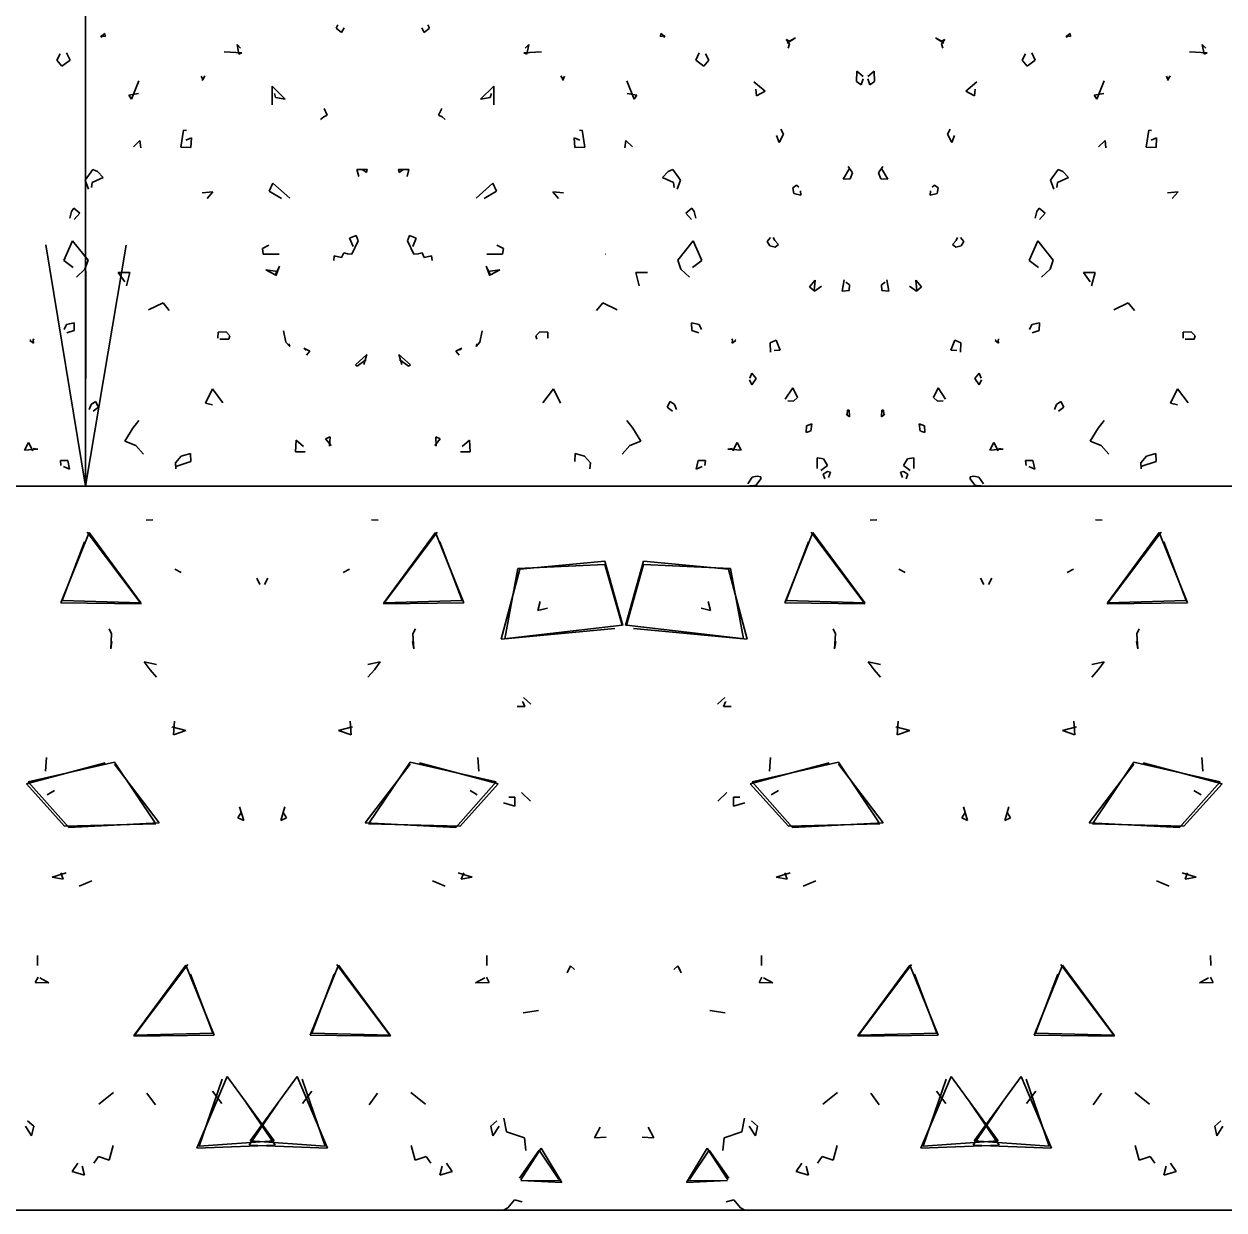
# Model space of a CAD drawing. Header units: inches. Extents: x 2025 to 34930, y -6955 to 4650.
# Drawn here: x 9624.77 to 9645.37, y -2547.31 to -2526.94 of the extents above; entities that cross this region are included whole.
import ezdxf

# ---------------------------------------------------------------- set-up
doc = ezdxf.new("R2010")
doc.units = ezdxf.units.IN
doc.header["$MEASUREMENT"] = 0
doc.layers.add('M-HVAC-EXHS-DUCT', color=3, linetype='Continuous', lineweight=50)
doc.layers.add('PDF-TEXT', color=7, linetype='Continuous', lineweight=35)

# ---------------------------------------------------------------- blocks, each defined once
blk = doc.blocks.new('p detail 18')
at = {"layer": 'PDF-TEXT'}
for p, q in [((9625.823, -2534.88), (9625.823, -2506.524)), ((9630.158, -2526.956), (9630.129, -2527.013)), ((9631.701, -2526.956), (9631.73, -2527.013)), ((9626.155, -2527.105), (9626.083, -2527.159)), ((9626.091, -2527.142), (9626.161, -2527.157)), ((9626.106, -2527.174), (9626.091, -2527.142)), ((9626.161, -2527.157), (9626.155, -2527.105)), ((9630.129, -2527.013), (9630.22, -2527.089)), ((9630.22, -2527.089), (9630.263, -2527.009)), ((9631.639, -2527.089), (9631.596, -2527.009)), ((9631.73, -2527.013), (9631.639, -2527.089)), ((9635.699, -2527.157), (9635.704, -2527.105)), ((9635.769, -2527.142), (9635.699, -2527.157)), ((9635.704, -2527.105), (9635.776, -2527.159)), ((9635.753, -2527.174), (9635.769, -2527.142)), ((9637.871, -2527.27), (9638.015, -2527.179)), ((9638.015, -2527.179), (9637.912, -2527.238)), ((9640.562, -2527.27), (9640.418, -2527.179)), ((9640.418, -2527.179), (9640.521, -2527.238)), ((9642.729, -2527.105), (9642.657, -2527.159)), ((9642.665, -2527.142), (9642.735, -2527.157)), ((9642.68, -2527.174), (9642.665, -2527.142)), ((9642.735, -2527.157), (9642.729, -2527.105)), ((9628.487, -2527.353), (9628.425, -2527.29)), ((9628.425, -2527.29), (9628.456, -2527.458)), ((9633.372, -2527.353), (9633.434, -2527.29)), ((9633.434, -2527.29), (9633.404, -2527.458)), ((9637.855, -2527.205), (9637.912, -2527.281)), ((9637.912, -2527.238), (9637.855, -2527.205)), ((9637.912, -2527.281), (9637.89, -2527.353)), ((9640.521, -2527.238), (9640.577, -2527.205)), ((9640.577, -2527.205), (9640.521, -2527.281)), ((9640.521, -2527.281), (9640.542, -2527.353)), ((9645.061, -2527.353), (9644.999, -2527.29)), ((9644.999, -2527.29), (9645.03, -2527.458)), ((9625.333, -2527.564), (9625.391, -2527.451)), ((9625.418, -2527.665), (9625.333, -2527.564)), ((9625.558, -2527.56), (9625.418, -2527.665)), ((9625.5, -2527.434), (9625.558, -2527.56)), ((9628.51, -2527.434), (9628.207, -2527.421)), ((9628.456, -2527.458), (9628.51, -2527.434)), ((9633.349, -2527.434), (9633.652, -2527.421)), ((9633.404, -2527.458), (9633.349, -2527.434)), ((9636.359, -2527.434), (9636.301, -2527.56)), ((9636.301, -2527.56), (9636.44, -2527.665)), ((9636.44, -2527.665), (9636.526, -2527.564)), ((9636.526, -2527.564), (9636.468, -2527.451)), ((9641.907, -2527.564), (9641.965, -2527.451)), ((9641.992, -2527.665), (9641.907, -2527.564)), ((9642.132, -2527.56), (9641.992, -2527.665)), ((9642.074, -2527.434), (9642.132, -2527.56)), ((9645.084, -2527.434), (9644.781, -2527.421)), ((9645.03, -2527.458), (9645.084, -2527.434)), ((9639.07, -2527.752), (9639.063, -2527.926)), ((9639.179, -2527.841), (9639.07, -2527.752)), ((9639.254, -2527.841), (9639.363, -2527.752)), ((9639.363, -2527.752), (9639.37, -2527.926)), ((9626.741, -2527.916), (9626.614, -2528.231)), ((9627.836, -2527.892), (9627.812, -2527.837)), ((9627.829, -2527.909), (9627.872, -2527.828)), ((9627.872, -2527.828), (9627.836, -2527.892)), ((9634.03, -2527.909), (9633.987, -2527.828)), ((9633.987, -2527.828), (9634.024, -2527.892)), ((9634.024, -2527.892), (9634.047, -2527.837)), ((9635.118, -2527.916), (9635.245, -2528.231)), ((9637.301, -2527.935), (9637.492, -2528.092)), ((9639.063, -2527.926), (9639.142, -2527.983)), ((9639.142, -2527.983), (9639.179, -2527.881)), ((9639.291, -2527.983), (9639.254, -2527.881)), ((9639.37, -2527.926), (9639.291, -2527.983)), ((9641.131, -2527.935), (9640.941, -2528.092)), ((9643.315, -2527.916), (9643.188, -2528.231)), ((9644.409, -2527.892), (9644.386, -2527.837)), ((9644.404, -2527.909), (9644.446, -2527.828)), ((9644.446, -2527.828), (9644.409, -2527.892)), ((9626.568, -2528.163), (9626.735, -2528.133)), ((9626.614, -2528.231), (9626.568, -2528.163)), ((9629.028, -2528.328), (9629.028, -2528.006)), ((9629.028, -2528.006), (9629.254, -2528.231)), ((9629.087, -2528.201), (9629.067, -2528.133)), ((9629.254, -2528.231), (9629.087, -2528.201)), ((9632.832, -2528.006), (9632.605, -2528.231)), ((9632.605, -2528.231), (9632.772, -2528.201)), ((9632.772, -2528.201), (9632.792, -2528.133)), ((9632.832, -2528.328), (9632.832, -2528.006)), ((9635.292, -2528.163), (9635.125, -2528.133)), ((9635.245, -2528.231), (9635.292, -2528.163)), ((9637.343, -2528.173), (9637.335, -2528.061)), ((9637.492, -2528.092), (9637.343, -2528.173)), ((9640.941, -2528.092), (9641.091, -2528.173)), ((9641.091, -2528.173), (9641.098, -2528.061)), ((9643.142, -2528.163), (9643.308, -2528.133)), ((9643.188, -2528.231), (9643.142, -2528.163)), ((9629.919, -2528.389), (9629.974, -2528.506)), ((9631.94, -2528.389), (9631.886, -2528.506)), ((9629.913, -2528.537), (9629.859, -2528.583)), ((9629.974, -2528.506), (9629.913, -2528.537)), ((9631.886, -2528.506), (9631.946, -2528.537)), ((9631.946, -2528.537), (9632.001, -2528.583)), ((9627.462, -2529.055), (9627.508, -2528.763)), ((9627.508, -2528.763), (9627.555, -2528.77)), ((9634.351, -2528.763), (9634.304, -2528.77)), ((9634.398, -2529.055), (9634.351, -2528.763)), ((9637.811, -2528.831), (9637.764, -2528.746)), ((9640.622, -2528.831), (9640.669, -2528.746)), ((9644.036, -2529.055), (9644.082, -2528.763)), ((9644.082, -2528.763), (9644.129, -2528.77)), ((9626.646, -2529.048), (9626.759, -2528.943)), ((9626.759, -2528.943), (9626.772, -2529.07)), ((9627.548, -2528.935), (9627.642, -2528.898)), ((9627.642, -2528.898), (9627.635, -2529.063)), ((9634.217, -2528.898), (9634.224, -2529.063)), ((9634.311, -2528.935), (9634.217, -2528.898)), ((9635.1, -2528.943), (9635.087, -2529.07)), ((9635.214, -2529.048), (9635.1, -2528.943)), ((9637.689, -2528.857), (9637.735, -2528.977)), ((9637.735, -2528.977), (9637.811, -2528.831)), ((9640.698, -2528.977), (9640.622, -2528.831)), ((9640.745, -2528.857), (9640.698, -2528.977)), ((9643.22, -2529.048), (9643.333, -2528.943)), ((9643.333, -2528.943), (9643.346, -2529.07)), ((9644.122, -2528.935), (9644.215, -2528.898)), ((9644.215, -2528.898), (9644.209, -2529.063)), ((9627.635, -2529.063), (9627.462, -2529.055)), ((9634.224, -2529.063), (9634.398, -2529.055)), ((9644.209, -2529.063), (9644.036, -2529.055)), ((9625.82, -2529.625), (9625.952, -2529.439)), ((9625.952, -2529.439), (9626.03, -2529.472)), ((9630.482, -2529.437), (9630.662, -2529.437)), ((9630.515, -2529.557), (9630.482, -2529.437)), ((9630.649, -2529.49), (9630.588, -2529.445)), ((9630.662, -2529.437), (9630.649, -2529.49)), ((9631.377, -2529.437), (9631.198, -2529.437)), ((9631.198, -2529.437), (9631.211, -2529.49)), ((9631.211, -2529.49), (9631.271, -2529.445)), ((9631.344, -2529.557), (9631.377, -2529.437)), ((9635.907, -2529.439), (9635.829, -2529.472)), ((9636.039, -2529.625), (9635.907, -2529.439)), ((9638.94, -2529.422), (9638.831, -2529.607)), ((9638.995, -2529.494), (9638.919, -2529.389)), ((9639.439, -2529.494), (9639.514, -2529.389)), ((9639.493, -2529.422), (9639.601, -2529.607)), ((9642.395, -2529.625), (9642.526, -2529.439)), ((9642.526, -2529.439), (9642.604, -2529.472)), ((9625.875, -2529.775), (9625.82, -2529.625)), ((9626.127, -2529.579), (9625.939, -2529.662)), ((9626.03, -2529.472), (9626.127, -2529.579)), ((9635.829, -2529.472), (9635.732, -2529.579)), ((9635.732, -2529.579), (9635.92, -2529.662)), ((9635.985, -2529.775), (9636.039, -2529.625)), ((9638.831, -2529.607), (9638.952, -2529.601)), ((9638.952, -2529.601), (9638.995, -2529.494)), ((9639.481, -2529.601), (9639.439, -2529.494)), ((9639.601, -2529.607), (9639.481, -2529.601)), ((9642.449, -2529.775), (9642.395, -2529.625)), ((9642.701, -2529.579), (9642.513, -2529.662)), ((9642.604, -2529.472), (9642.701, -2529.579)), ((9625.939, -2529.662), (9625.927, -2529.751)), ((9628.012, -2529.823), (9627.828, -2529.839)), ((9627.911, -2529.937), (9628.012, -2529.823)), ((9629.043, -2529.677), (9628.976, -2529.812)), ((9628.976, -2529.812), (9629.189, -2529.94)), ((9629.33, -2529.932), (9629.043, -2529.677)), ((9632.53, -2529.932), (9632.817, -2529.677)), ((9632.883, -2529.812), (9632.67, -2529.94)), ((9632.817, -2529.677), (9632.883, -2529.812)), ((9633.948, -2529.937), (9633.847, -2529.823)), ((9633.847, -2529.823), (9634.032, -2529.839)), ((9635.92, -2529.662), (9635.932, -2529.751)), ((9637.968, -2529.753), (9638.034, -2529.706)), ((9637.985, -2529.849), (9637.968, -2529.753)), ((9638.105, -2529.88), (9637.985, -2529.849)), ((9638.034, -2529.706), (9638.074, -2529.745)), ((9638.099, -2529.804), (9638.105, -2529.88)), ((9640.334, -2529.804), (9640.328, -2529.88)), ((9640.328, -2529.88), (9640.449, -2529.849)), ((9640.4, -2529.706), (9640.359, -2529.745)), ((9640.466, -2529.753), (9640.4, -2529.706)), ((9640.449, -2529.849), (9640.466, -2529.753)), ((9642.513, -2529.662), (9642.501, -2529.751)), ((9644.586, -2529.823), (9644.402, -2529.839)), ((9644.485, -2529.937), (9644.586, -2529.823)), ((9625.582, -2530.161), (9625.555, -2530.273)), ((9625.625, -2530.102), (9625.582, -2530.161)), ((9625.726, -2530.189), (9625.625, -2530.102)), ((9625.631, -2530.301), (9625.726, -2530.189)), ((9636.133, -2530.189), (9636.234, -2530.102)), ((9636.229, -2530.301), (9636.133, -2530.189)), ((9636.234, -2530.102), (9636.277, -2530.161)), ((9636.277, -2530.161), (9636.304, -2530.273)), ((9642.156, -2530.161), (9642.129, -2530.273)), ((9642.199, -2530.102), (9642.156, -2530.161)), ((9642.3, -2530.189), (9642.199, -2530.102)), ((9642.205, -2530.301), (9642.3, -2530.189)), ((9625.601, -2530.666), (9625.453, -2531.004)), ((9625.867, -2530.996), (9625.601, -2530.666)), ((9630.473, -2530.573), (9630.358, -2530.621)), ((9630.358, -2530.621), (9630.417, -2530.761)), ((9630.397, -2530.894), (9630.506, -2530.667)), ((9630.506, -2530.667), (9630.473, -2530.573)), ((9631.353, -2530.667), (9631.386, -2530.573)), ((9631.462, -2530.894), (9631.353, -2530.667)), ((9631.386, -2530.573), (9631.501, -2530.621)), ((9631.501, -2530.621), (9631.443, -2530.761)), ((9635.992, -2530.996), (9636.259, -2530.666)), ((9636.259, -2530.666), (9636.406, -2531.004)), ((9637.586, -2530.608), (9637.53, -2530.678)), ((9637.53, -2530.678), (9637.574, -2530.75)), ((9637.66, -2530.658), (9637.634, -2530.61)), ((9637.724, -2530.728), (9637.66, -2530.658)), ((9640.71, -2530.728), (9640.774, -2530.658)), ((9640.774, -2530.658), (9640.799, -2530.61)), ((9640.847, -2530.608), (9640.904, -2530.678)), ((9640.904, -2530.678), (9640.859, -2530.75)), ((9642.175, -2530.666), (9642.027, -2531.004)), ((9642.441, -2530.996), (9642.175, -2530.666)), ((9625.823, -2534.88), (9625.143, -2530.735)), ((9625.823, -2534.88), (9626.524, -2530.738)), ((9628.862, -2530.796), (9628.972, -2530.737)), ((9628.875, -2530.894), (9628.862, -2530.796)), ((9630.22, -2530.95), (9630.258, -2530.872)), ((9630.258, -2530.872), (9630.325, -2530.889)), ((9630.325, -2530.889), (9630.397, -2530.894)), ((9631.534, -2530.889), (9631.462, -2530.894)), ((9631.602, -2530.872), (9631.534, -2530.889)), ((9631.639, -2530.95), (9631.602, -2530.872)), ((9632.998, -2530.796), (9632.888, -2530.737)), ((9632.984, -2530.894), (9632.998, -2530.796)), ((9637.574, -2530.75), (9637.663, -2530.774)), ((9637.663, -2530.774), (9637.724, -2530.728)), ((9640.77, -2530.774), (9640.71, -2530.728)), ((9640.859, -2530.75), (9640.77, -2530.774)), ((9625.453, -2531.004), (9625.614, -2531.124)), ((9625.814, -2531.154), (9625.867, -2530.996)), ((9629.147, -2530.896), (9628.875, -2530.894)), ((9630.085, -2531.005), (9630.094, -2530.924)), ((9630.094, -2530.924), (9630.22, -2530.95)), ((9631.765, -2530.924), (9631.639, -2530.95)), ((9631.774, -2531.005), (9631.765, -2530.924)), ((9632.713, -2530.896), (9632.984, -2530.894)), ((9634.75, -2530.892), (9634.746, -2530.892)), ((9636.045, -2531.154), (9635.992, -2530.996)), ((9636.406, -2531.004), (9636.246, -2531.124)), ((9642.027, -2531.004), (9642.188, -2531.124)), ((9642.388, -2531.154), (9642.441, -2530.996)), ((9625.667, -2531.288), (9625.814, -2531.154)), ((9625.823, -2534.88), (9625.832, -2531.184)), ((9626.386, -2531.206), (9626.586, -2531.206)), ((9626.499, -2531.371), (9626.386, -2531.206)), ((9626.586, -2531.206), (9626.526, -2531.438)), ((9628.921, -2531.161), (9629.081, -2531.251)), ((9629.128, -2531.191), (9628.921, -2531.161)), ((9629.081, -2531.251), (9629.154, -2531.101)), ((9629.154, -2531.101), (9629.094, -2531.266)), ((9632.779, -2531.251), (9632.705, -2531.101)), ((9632.705, -2531.101), (9632.765, -2531.266)), ((9632.732, -2531.191), (9632.938, -2531.161)), ((9632.938, -2531.161), (9632.779, -2531.251)), ((9635.273, -2531.206), (9635.333, -2531.438)), ((9635.474, -2531.206), (9635.273, -2531.206)), ((9636.192, -2531.288), (9636.045, -2531.154)), ((9642.241, -2531.288), (9642.388, -2531.154)), ((9642.96, -2531.206), (9643.16, -2531.206)), ((9643.073, -2531.371), (9642.96, -2531.206)), ((9643.16, -2531.206), (9643.099, -2531.438)), ((9638.352, -2531.341), (9638.256, -2531.452)), ((9638.256, -2531.452), (9638.342, -2531.528)), ((9638.334, -2531.515), (9638.352, -2531.341)), ((9638.342, -2531.528), (9638.459, -2531.443)), ((9638.849, -2531.334), (9638.814, -2531.531)), ((9638.94, -2531.421), (9638.88, -2531.375)), ((9638.938, -2531.515), (9638.94, -2531.421)), ((9639.493, -2531.421), (9639.553, -2531.375)), ((9639.495, -2531.515), (9639.493, -2531.421)), ((9639.584, -2531.334), (9639.619, -2531.531)), ((9640.091, -2531.528), (9639.975, -2531.443)), ((9640.081, -2531.341), (9640.176, -2531.452)), ((9640.099, -2531.515), (9640.081, -2531.341)), ((9640.176, -2531.452), (9640.091, -2531.528)), ((9638.814, -2531.531), (9638.938, -2531.515)), ((9639.619, -2531.531), (9639.495, -2531.515)), ((9627.156, -2531.731), (9626.905, -2531.849)), ((9627.26, -2531.86), (9627.156, -2531.731)), ((9634.599, -2531.86), (9634.704, -2531.731)), ((9634.704, -2531.731), (9634.954, -2531.849)), ((9643.729, -2531.731), (9643.479, -2531.849)), ((9643.834, -2531.86), (9643.729, -2531.731)), ((9625.499, -2532.102), (9625.456, -2532.185)), ((9625.631, -2532.075), (9625.499, -2532.102)), ((9625.627, -2532.206), (9625.631, -2532.075)), ((9636.233, -2532.206), (9636.229, -2532.075)), ((9636.229, -2532.075), (9636.36, -2532.102)), ((9636.36, -2532.102), (9636.403, -2532.185)), ((9642.072, -2532.102), (9642.03, -2532.185)), ((9642.205, -2532.075), (9642.072, -2532.102)), ((9642.201, -2532.206), (9642.205, -2532.075)), ((9625.505, -2532.243), (9625.627, -2532.206)), ((9628.099, -2532.235), (9628.095, -2532.335)), ((9628.237, -2532.23), (9628.099, -2532.235)), ((9628.302, -2532.296), (9628.237, -2532.23)), ((9628.286, -2532.353), (9628.302, -2532.296)), ((9629.223, -2532.21), (9629.263, -2532.405)), ((9632.636, -2532.21), (9632.596, -2532.405)), ((9633.558, -2532.296), (9633.622, -2532.23)), ((9633.574, -2532.353), (9633.558, -2532.296)), ((9633.622, -2532.23), (9633.76, -2532.235)), ((9633.76, -2532.235), (9633.764, -2532.335)), ((9636.355, -2532.243), (9636.233, -2532.206)), ((9642.079, -2532.243), (9642.201, -2532.206)), ((9644.673, -2532.235), (9644.67, -2532.335)), ((9644.811, -2532.23), (9644.673, -2532.235)), ((9644.875, -2532.296), (9644.811, -2532.23)), ((9644.86, -2532.353), (9644.875, -2532.296)), ((9624.869, -2532.378), (9624.887, -2532.365)), ((9624.93, -2532.422), (9624.869, -2532.378)), ((9624.939, -2532.346), (9624.924, -2532.363)), ((9624.924, -2532.363), (9624.93, -2532.422)), ((9628.132, -2532.355), (9628.286, -2532.353)), ((9629.263, -2532.405), (9629.33, -2532.48)), ((9629.33, -2532.48), (9629.316, -2532.435)), ((9629.574, -2532.51), (9629.675, -2532.562)), ((9629.614, -2532.54), (9629.574, -2532.51)), ((9632.285, -2532.51), (9632.185, -2532.562)), ((9632.245, -2532.54), (9632.285, -2532.51)), ((9632.596, -2532.405), (9632.53, -2532.48)), ((9632.53, -2532.48), (9632.543, -2532.435)), ((9636.92, -2532.346), (9636.935, -2532.363)), ((9636.935, -2532.363), (9636.93, -2532.422)), ((9636.93, -2532.422), (9636.99, -2532.378)), ((9636.99, -2532.378), (9636.972, -2532.365)), ((9637.578, -2532.418), (9637.685, -2532.372)), ((9637.588, -2532.579), (9637.578, -2532.418)), ((9637.685, -2532.372), (9637.751, -2532.542)), ((9640.749, -2532.372), (9640.682, -2532.542)), ((9640.855, -2532.418), (9640.749, -2532.372)), ((9640.846, -2532.579), (9640.855, -2532.418)), ((9641.443, -2532.378), (9641.461, -2532.365)), ((9641.503, -2532.422), (9641.443, -2532.378)), ((9641.513, -2532.346), (9641.497, -2532.363)), ((9641.497, -2532.363), (9641.503, -2532.422)), ((9644.706, -2532.355), (9644.86, -2532.353)), ((9629.675, -2532.562), (9629.621, -2532.63)), ((9630.657, -2532.615), (9630.457, -2532.795)), ((9630.49, -2532.817), (9630.644, -2532.705)), ((9630.604, -2532.787), (9630.657, -2532.615)), ((9631.202, -2532.615), (9631.402, -2532.795)), ((9631.255, -2532.787), (9631.202, -2532.615)), ((9631.369, -2532.817), (9631.216, -2532.705)), ((9632.185, -2532.562), (9632.238, -2532.63)), ((9637.751, -2532.542), (9637.646, -2532.546)), ((9640.682, -2532.542), (9640.787, -2532.546)), ((9630.457, -2532.795), (9630.49, -2532.817)), ((9631.402, -2532.795), (9631.369, -2532.817)), ((9637.23, -2533.026), (9637.267, -2532.936)), ((9637.267, -2532.936), (9637.339, -2533.03)), ((9641.166, -2532.936), (9641.095, -2533.03)), ((9641.203, -2533.026), (9641.166, -2532.936)), ((9637.265, -2533.137), (9637.224, -2533.05)), ((9637.339, -2533.03), (9637.265, -2533.137)), ((9641.095, -2533.03), (9641.168, -2533.137)), ((9641.168, -2533.137), (9641.209, -2533.05)), ((9628.002, -2533.207), (9627.882, -2533.454)), ((9628.182, -2533.447), (9628.002, -2533.207)), ((9633.677, -2533.447), (9633.857, -2533.207)), ((9633.857, -2533.207), (9633.977, -2533.454)), ((9637.84, -2533.382), (9637.97, -2533.192)), ((9637.97, -2533.192), (9638.048, -2533.357)), ((9638.048, -2533.357), (9637.98, -2533.419)), ((9640.463, -2533.192), (9640.386, -2533.357)), ((9640.386, -2533.357), (9640.453, -2533.419)), ((9640.593, -2533.382), (9640.463, -2533.192)), ((9644.576, -2533.207), (9644.456, -2533.454)), ((9644.756, -2533.447), (9644.576, -2533.207)), ((9625.887, -2533.562), (9625.92, -2533.478)), ((9625.92, -2533.478), (9625.997, -2533.425)), ((9626.046, -2533.519), (9625.955, -2533.593)), ((9625.997, -2533.425), (9626.046, -2533.519)), ((9627.882, -2533.454), (9628.002, -2533.484)), ((9635.862, -2533.425), (9635.813, -2533.519)), ((9635.813, -2533.519), (9635.904, -2533.593)), ((9635.939, -2533.478), (9635.862, -2533.425)), ((9635.972, -2533.562), (9635.939, -2533.478)), ((9637.98, -2533.419), (9637.881, -2533.412)), ((9640.453, -2533.419), (9640.553, -2533.412)), ((9642.461, -2533.562), (9642.494, -2533.478)), ((9642.494, -2533.478), (9642.571, -2533.425)), ((9642.62, -2533.519), (9642.529, -2533.593)), ((9642.571, -2533.425), (9642.62, -2533.519)), ((9644.456, -2533.454), (9644.576, -2533.484)), ((9626.637, -2533.885), (9626.742, -2533.748)), ((9635.222, -2533.885), (9635.117, -2533.748)), ((9638.94, -2533.687), (9638.884, -2533.643)), ((9638.9, -2533.643), (9638.91, -2533.573)), ((9638.91, -2533.573), (9638.938, -2533.573)), ((9638.938, -2533.573), (9638.94, -2533.687)), ((9639.495, -2533.573), (9639.493, -2533.687)), ((9639.493, -2533.687), (9639.549, -2533.643)), ((9639.524, -2533.573), (9639.495, -2533.573)), ((9639.533, -2533.643), (9639.524, -2533.573)), ((9643.211, -2533.885), (9643.316, -2533.748)), ((9626.5, -2534.105), (9626.637, -2533.885)), ((9635.36, -2534.105), (9635.222, -2533.885)), ((9638.206, -2533.842), (9638.2, -2533.957)), ((9638.2, -2533.957), (9638.269, -2533.931)), ((9638.297, -2533.807), (9638.206, -2533.842)), ((9638.278, -2533.933), (9638.297, -2533.807)), ((9640.136, -2533.807), (9640.227, -2533.842)), ((9640.155, -2533.933), (9640.136, -2533.807)), ((9640.233, -2533.957), (9640.165, -2533.931)), ((9640.227, -2533.842), (9640.233, -2533.957)), ((9643.073, -2534.105), (9643.211, -2533.885)), ((9624.778, -2534.262), (9624.844, -2534.129)), ((9624.844, -2534.129), (9624.92, -2534.269)), ((9626.688, -2534.179), (9626.5, -2534.105)), ((9626.822, -2534.33), (9626.688, -2534.179)), ((9629.432, -2534.286), (9629.44, -2534.09)), ((9629.44, -2534.09), (9629.566, -2534.197)), ((9630.023, -2534.033), (9629.945, -2534.068)), ((9629.945, -2534.068), (9630.04, -2534.179)), ((9630.013, -2534.19), (9630.023, -2534.033)), ((9631.914, -2534.068), (9631.819, -2534.179)), ((9631.846, -2534.19), (9631.837, -2534.033)), ((9631.837, -2534.033), (9631.914, -2534.068)), ((9632.419, -2534.09), (9632.293, -2534.197)), ((9632.428, -2534.286), (9632.419, -2534.09)), ((9635.038, -2534.33), (9635.172, -2534.179)), ((9635.172, -2534.179), (9635.36, -2534.105)), ((9637.015, -2534.129), (9636.94, -2534.269)), ((9637.081, -2534.262), (9637.015, -2534.129)), ((9641.352, -2534.262), (9641.418, -2534.129)), ((9641.418, -2534.129), (9641.494, -2534.269)), ((9643.262, -2534.179), (9643.073, -2534.105)), ((9643.396, -2534.33), (9643.262, -2534.179)), ((9625.005, -2534.245), (9624.778, -2534.262)), ((9624.926, -2534.232), (9625.005, -2534.245)), ((9627.469, -2534.362), (9627.368, -2534.478)), ((9627.626, -2534.319), (9627.469, -2534.362)), ((9627.632, -2534.452), (9627.626, -2534.319)), ((9629.597, -2534.29), (9629.432, -2534.286)), ((9632.262, -2534.29), (9632.428, -2534.286)), ((9634.228, -2534.452), (9634.233, -2534.319)), ((9634.233, -2534.319), (9634.39, -2534.362)), ((9634.39, -2534.362), (9634.492, -2534.478)), ((9636.934, -2534.232), (9636.854, -2534.245)), ((9636.854, -2534.245), (9637.081, -2534.262)), ((9638.385, -2534.391), (9638.498, -2534.411)), ((9638.389, -2534.574), (9638.385, -2534.391)), ((9640.048, -2534.391), (9639.935, -2534.411)), ((9640.044, -2534.574), (9640.048, -2534.391)), ((9641.579, -2534.245), (9641.352, -2534.262)), ((9641.499, -2534.232), (9641.579, -2534.245)), ((9644.043, -2534.362), (9643.942, -2534.478)), ((9644.2, -2534.319), (9644.043, -2534.362)), ((9644.206, -2534.452), (9644.2, -2534.319)), ((9625.392, -2534.439), (9625.518, -2534.439)), ((9625.402, -2534.526), (9625.392, -2534.439)), ((9625.549, -2534.585), (9625.448, -2534.539)), ((9625.518, -2534.439), (9625.549, -2534.585)), ((9627.368, -2534.478), (9627.376, -2534.583)), ((9627.373, -2534.539), (9627.632, -2534.452)), ((9634.492, -2534.478), (9634.484, -2534.583)), ((9636.341, -2534.439), (9636.31, -2534.585)), ((9636.31, -2534.585), (9636.411, -2534.539)), ((9636.467, -2534.439), (9636.341, -2534.439)), ((9636.458, -2534.526), (9636.467, -2534.439)), ((9638.562, -2534.524), (9638.45, -2534.607)), ((9638.498, -2534.411), (9638.562, -2534.524)), ((9639.935, -2534.411), (9639.871, -2534.524)), ((9639.871, -2534.524), (9639.984, -2534.607)), ((9641.966, -2534.439), (9642.092, -2534.439)), ((9641.976, -2534.526), (9641.966, -2534.439)), ((9642.123, -2534.585), (9642.022, -2534.539)), ((9642.092, -2534.439), (9642.123, -2534.585)), ((9643.942, -2534.478), (9643.949, -2534.583)), ((9643.947, -2534.539), (9644.206, -2534.452)), ((9637.27, -2534.724), (9637.194, -2534.838)), ((9637.359, -2534.705), (9637.27, -2534.724)), ((9637.337, -2534.864), (9637.421, -2534.755)), ((9637.419, -2534.72), (9637.359, -2534.705)), ((9637.421, -2534.755), (9637.419, -2534.72)), ((9638.563, -2534.624), (9638.491, -2534.672)), ((9638.491, -2534.672), (9638.519, -2534.751)), ((9638.618, -2534.637), (9638.563, -2534.624)), ((9638.583, -2534.729), (9638.618, -2534.637)), ((9639.816, -2534.637), (9639.87, -2534.624)), ((9639.851, -2534.729), (9639.816, -2534.637)), ((9639.87, -2534.624), (9639.942, -2534.672)), ((9639.942, -2534.672), (9639.915, -2534.751)), ((9641.012, -2534.755), (9641.015, -2534.72)), ((9641.096, -2534.864), (9641.012, -2534.755)), ((9641.015, -2534.72), (9641.074, -2534.705)), ((9641.074, -2534.705), (9641.164, -2534.724)), ((9641.164, -2534.724), (9641.24, -2534.838)), ((9657.862, -2534.88), (9573.528, -2534.88)), ((9637.145, -2534.88), (9637.31, -2534.868)), ((9637.31, -2534.868), (9637.337, -2534.864)), ((9641.123, -2534.868), (9641.096, -2534.864)), ((9641.288, -2534.88), (9641.123, -2534.868)), ((9626.866, -2535.465), (9626.981, -2535.459)), ((9630.85, -2535.465), (9630.735, -2535.459)), ((9639.296, -2535.465), (9639.412, -2535.459)), ((9643.281, -2535.465), (9643.165, -2535.459)), ((9625.399, -2536.884), (9625.885, -2535.677)), ((9625.853, -2535.666), (9626.777, -2536.901)), ((9625.885, -2535.677), (9626.772, -2536.884)), ((9631.863, -2535.666), (9630.939, -2536.901)), ((9631.831, -2535.677), (9630.944, -2536.884)), ((9632.317, -2536.884), (9631.831, -2535.677)), ((9637.829, -2536.884), (9638.315, -2535.677)), ((9638.283, -2535.666), (9639.208, -2536.901)), ((9638.315, -2535.677), (9639.203, -2536.884)), ((9644.293, -2535.666), (9643.369, -2536.901)), ((9644.261, -2535.677), (9643.374, -2536.884)), ((9644.748, -2536.884), (9644.261, -2535.677)), ((9625.423, -2536.845), (9625.806, -2535.835)), ((9632.293, -2536.845), (9631.909, -2535.835)), ((9637.853, -2536.845), (9638.237, -2535.835)), ((9644.723, -2536.845), (9644.34, -2535.835)), ((9634.743, -2536.224), (9633.247, -2536.294)), ((9634.741, -2536.169), (9633.283, -2536.302)), ((9635.048, -2537.271), (9634.741, -2536.169)), ((9635.036, -2537.265), (9634.743, -2536.224)), ((9635.098, -2537.271), (9635.405, -2536.169)), ((9635.111, -2537.265), (9635.403, -2536.224)), ((9635.403, -2536.224), (9636.9, -2536.294)), ((9635.405, -2536.169), (9636.863, -2536.302)), ((9627.465, -2536.362), (9627.36, -2536.305)), ((9630.25, -2536.362), (9630.356, -2536.305)), ((9633.283, -2536.302), (9632.959, -2537.508)), ((9633.247, -2536.294), (9633.023, -2537.5)), ((9636.863, -2536.302), (9637.187, -2537.508)), ((9636.9, -2536.294), (9637.123, -2537.5)), ((9639.896, -2536.362), (9639.79, -2536.305)), ((9642.681, -2536.362), (9642.787, -2536.305)), ((9628.817, -2536.57), (9628.763, -2536.456)), ((9628.899, -2536.57), (9628.952, -2536.456)), ((9641.248, -2536.57), (9641.194, -2536.456)), ((9641.329, -2536.57), (9641.383, -2536.456)), ((9626.772, -2536.884), (9625.423, -2536.845)), ((9630.944, -2536.884), (9632.293, -2536.845)), ((9633.631, -2536.86), (9633.591, -2537.014)), ((9636.516, -2536.86), (9636.555, -2537.014)), ((9639.203, -2536.884), (9637.853, -2536.845)), ((9643.374, -2536.884), (9644.723, -2536.845)), ((9626.777, -2536.901), (9625.399, -2536.884)), ((9630.939, -2536.901), (9632.317, -2536.884)), ((9633.591, -2537.014), (9633.754, -2536.976)), ((9636.555, -2537.014), (9636.393, -2536.976)), ((9639.208, -2536.901), (9637.829, -2536.884)), ((9643.369, -2536.901), (9644.748, -2536.884)), ((9632.959, -2537.508), (9635.036, -2537.265)), ((9637.187, -2537.508), (9635.111, -2537.265)), ((9626.229, -2537.329), (9626.271, -2537.414)), ((9626.271, -2537.414), (9626.256, -2537.671)), ((9631.487, -2537.329), (9631.445, -2537.414)), ((9631.445, -2537.414), (9631.46, -2537.671)), ((9633.023, -2537.5), (9634.913, -2537.321)), ((9637.123, -2537.5), (9635.233, -2537.321)), ((9638.66, -2537.329), (9638.701, -2537.414)), ((9638.701, -2537.414), (9638.687, -2537.671)), ((9643.917, -2537.329), (9643.875, -2537.414)), ((9643.875, -2537.414), (9643.89, -2537.671)), ((9626.256, -2537.671), (9626.278, -2537.544)), ((9631.46, -2537.671), (9631.438, -2537.544)), ((9638.687, -2537.671), (9638.709, -2537.544)), ((9643.89, -2537.671), (9643.868, -2537.544)), ((9626.932, -2538.033), (9626.831, -2537.898)), ((9626.831, -2537.898), (9627.045, -2537.939)), ((9627.042, -2538.16), (9626.932, -2538.033)), ((9630.884, -2537.898), (9630.671, -2537.939)), ((9630.673, -2538.16), (9630.784, -2538.033)), ((9630.784, -2538.033), (9630.884, -2537.898)), ((9639.363, -2538.033), (9639.262, -2537.898)), ((9639.262, -2537.898), (9639.476, -2537.939)), ((9639.473, -2538.16), (9639.363, -2538.033)), ((9643.315, -2537.898), (9643.101, -2537.939)), ((9643.104, -2538.16), (9643.214, -2538.033)), ((9643.214, -2538.033), (9643.315, -2537.898)), ((9633.342, -2538.51), (9633.468, -2538.621)), ((9636.804, -2538.51), (9636.678, -2538.621)), ((9633.237, -2538.663), (9633.37, -2538.665)), ((9633.333, -2538.58), (9633.321, -2538.588)), ((9633.37, -2538.665), (9633.333, -2538.58)), ((9636.776, -2538.665), (9636.813, -2538.58)), ((9636.909, -2538.663), (9636.776, -2538.665)), ((9636.813, -2538.58), (9636.826, -2538.588)), ((9627.333, -2539.151), (9627.35, -2538.917)), ((9630.383, -2539.151), (9630.366, -2538.917)), ((9639.763, -2539.151), (9639.78, -2538.917)), ((9642.813, -2539.151), (9642.796, -2538.917)), ((9627.306, -2539.011), (9627.549, -2539.077)), ((9627.549, -2539.077), (9627.333, -2539.151)), ((9630.41, -2539.011), (9630.167, -2539.077)), ((9630.167, -2539.077), (9630.383, -2539.151)), ((9639.736, -2539.011), (9639.98, -2539.077)), ((9639.98, -2539.077), (9639.763, -2539.151)), ((9642.841, -2539.011), (9642.597, -2539.077)), ((9642.597, -2539.077), (9642.813, -2539.151)), ((9625.138, -2539.773), (9625.155, -2539.54)), ((9632.578, -2539.773), (9632.561, -2539.54)), ((9637.568, -2539.773), (9637.585, -2539.54)), ((9645.008, -2539.773), (9644.991, -2539.54)), ((9624.808, -2539.99), (9626.16, -2539.629)), ((9624.841, -2539.958), (9626.32, -2539.618)), ((9626.32, -2539.618), (9627.033, -2540.676)), ((9626.32, -2539.651), (9627.09, -2540.662)), ((9631.396, -2539.651), (9630.626, -2540.662)), ((9631.396, -2539.618), (9630.683, -2540.676)), ((9632.875, -2539.958), (9631.396, -2539.618)), ((9632.907, -2539.99), (9631.556, -2539.629)), ((9637.239, -2539.99), (9638.591, -2539.629)), ((9637.271, -2539.958), (9638.751, -2539.618)), ((9638.751, -2539.618), (9639.463, -2540.676)), ((9638.751, -2539.651), (9639.52, -2540.662)), ((9643.826, -2539.651), (9643.057, -2540.662)), ((9643.826, -2539.618), (9643.114, -2540.676)), ((9645.306, -2539.958), (9643.826, -2539.618)), ((9645.338, -2539.99), (9643.986, -2539.629)), ((9625.462, -2540.72), (9624.808, -2539.99)), ((9625.536, -2540.742), (9624.841, -2539.958)), ((9625.168, -2540.179), (9625.29, -2540.106)), ((9632.18, -2540.742), (9632.875, -2539.958)), ((9632.254, -2540.72), (9632.907, -2539.99)), ((9632.548, -2540.179), (9632.426, -2540.106)), ((9633.463, -2540.291), (9633.31, -2540.14)), ((9636.683, -2540.291), (9636.836, -2540.14)), ((9637.893, -2540.72), (9637.239, -2539.99)), ((9637.966, -2540.742), (9637.271, -2539.958)), ((9637.598, -2540.179), (9637.721, -2540.106)), ((9644.61, -2540.742), (9645.306, -2539.958)), ((9644.684, -2540.72), (9645.338, -2539.99)), ((9644.979, -2540.179), (9644.856, -2540.106)), ((9633.001, -2540.318), (9633.196, -2540.372)), ((9633.196, -2540.22), (9633.09, -2540.22)), ((9633.196, -2540.372), (9633.196, -2540.22)), ((9636.951, -2540.22), (9637.057, -2540.22)), ((9636.951, -2540.372), (9636.951, -2540.22)), ((9637.145, -2540.318), (9636.951, -2540.372)), ((9628.439, -2540.573), (9628.496, -2540.485)), ((9628.54, -2540.62), (9628.439, -2540.573)), ((9628.468, -2540.388), (9628.54, -2540.62)), ((9629.248, -2540.388), (9629.176, -2540.62)), ((9629.176, -2540.62), (9629.277, -2540.573)), ((9629.277, -2540.573), (9629.22, -2540.485)), ((9640.869, -2540.573), (9640.926, -2540.485)), ((9640.97, -2540.62), (9640.869, -2540.573)), ((9640.899, -2540.388), (9640.97, -2540.62)), ((9641.678, -2540.388), (9641.607, -2540.62)), ((9641.607, -2540.62), (9641.708, -2540.573)), ((9641.708, -2540.573), (9641.651, -2540.485)), ((9627.033, -2540.676), (9625.462, -2540.72)), ((9627.09, -2540.662), (9625.536, -2540.742)), ((9630.626, -2540.662), (9632.18, -2540.742)), ((9630.683, -2540.676), (9632.254, -2540.72)), ((9639.463, -2540.676), (9637.893, -2540.72)), ((9639.52, -2540.662), (9637.966, -2540.742)), ((9643.057, -2540.662), (9644.61, -2540.742)), ((9643.114, -2540.676), (9644.684, -2540.72)), ((9625.253, -2541.592), (9625.492, -2541.518)), ((9625.44, -2541.631), (9625.253, -2541.592)), ((9625.399, -2541.518), (9625.44, -2541.631)), ((9632.463, -2541.592), (9632.224, -2541.518)), ((9632.317, -2541.518), (9632.276, -2541.631)), ((9632.276, -2541.631), (9632.463, -2541.592)), ((9637.684, -2541.592), (9637.922, -2541.518)), ((9637.871, -2541.631), (9637.684, -2541.592)), ((9637.829, -2541.518), (9637.871, -2541.631)), ((9644.893, -2541.592), (9644.655, -2541.518)), ((9644.748, -2541.518), (9644.706, -2541.631)), ((9644.706, -2541.631), (9644.893, -2541.592)), ((9625.716, -2541.749), (9625.932, -2541.659)), ((9632.001, -2541.749), (9631.784, -2541.659)), ((9638.146, -2541.749), (9638.362, -2541.659)), ((9644.431, -2541.749), (9644.215, -2541.659)), ((9625, -2543.111), (9625.002, -2542.939)), ((9632.716, -2543.111), (9632.713, -2542.939)), ((9637.431, -2543.111), (9637.433, -2542.939)), ((9645.146, -2543.111), (9645.143, -2542.939)), ((9627.578, -2543.092), (9626.654, -2544.326)), ((9627.546, -2543.103), (9626.659, -2544.309)), ((9628.033, -2544.309), (9627.546, -2543.103)), ((9629.683, -2544.309), (9630.169, -2543.103)), ((9630.137, -2543.092), (9631.062, -2544.326)), ((9630.169, -2543.103), (9631.057, -2544.309)), ((9634.095, -2543.24), (9634.154, -2543.119)), ((9634.137, -2543.144), (9634.095, -2543.24)), ((9634.154, -2543.119), (9634.22, -2543.18)), ((9635.992, -2543.119), (9635.926, -2543.18)), ((9636.051, -2543.24), (9635.992, -2543.119)), ((9636.009, -2543.144), (9636.051, -2543.24)), ((9640.009, -2543.092), (9639.085, -2544.326)), ((9639.977, -2543.103), (9639.09, -2544.309)), ((9640.464, -2544.309), (9639.977, -2543.103)), ((9642.113, -2544.309), (9642.6, -2543.103)), ((9642.568, -2543.092), (9643.492, -2544.326)), ((9642.6, -2543.103), (9643.487, -2544.309)), ((9624.959, -2543.401), (9625.008, -2543.313)), ((9625.194, -2543.409), (9624.959, -2543.401)), ((9625.037, -2543.324), (9625.194, -2543.409)), ((9628.009, -2544.271), (9627.625, -2543.26)), ((9629.707, -2544.271), (9630.091, -2543.26)), ((9632.679, -2543.324), (9632.522, -2543.409)), ((9632.522, -2543.409), (9632.757, -2543.401)), ((9632.757, -2543.401), (9632.708, -2543.313)), ((9637.389, -2543.401), (9637.438, -2543.313)), ((9637.625, -2543.409), (9637.389, -2543.401)), ((9637.467, -2543.324), (9637.625, -2543.409)), ((9640.439, -2544.271), (9640.056, -2543.26)), ((9642.138, -2544.271), (9642.521, -2543.26)), ((9645.109, -2543.324), (9644.952, -2543.409)), ((9644.952, -2543.409), (9645.188, -2543.401)), ((9645.188, -2543.401), (9645.139, -2543.313)), ((9633.341, -2543.926), (9633.604, -2543.884)), ((9636.806, -2543.926), (9636.543, -2543.884)), ((9626.659, -2544.309), (9628.009, -2544.271)), ((9631.057, -2544.309), (9629.707, -2544.271)), ((9639.09, -2544.309), (9640.439, -2544.271)), ((9643.487, -2544.309), (9642.138, -2544.271)), ((9626.654, -2544.326), (9628.033, -2544.309)), ((9631.062, -2544.326), (9629.683, -2544.309)), ((9639.085, -2544.326), (9640.464, -2544.309)), ((9643.492, -2544.326), (9642.113, -2544.309)), ((9627.736, -2546.25), (9628.257, -2545.019)), ((9627.775, -2546.215), (9628.171, -2545.063)), ((9628.257, -2545.019), (9629.063, -2546.121)), ((9629.459, -2545.019), (9628.653, -2546.121)), ((9629.98, -2546.25), (9629.459, -2545.019)), ((9629.941, -2546.215), (9629.545, -2545.063)), ((9640.166, -2546.25), (9640.688, -2545.019)), ((9640.205, -2546.215), (9640.601, -2545.063)), ((9640.688, -2545.019), (9641.494, -2546.121)), ((9641.889, -2545.019), (9641.083, -2546.121)), ((9642.41, -2546.25), (9641.889, -2545.019)), ((9642.371, -2546.215), (9641.975, -2545.063)), ((9626.305, -2545.295), (9626.055, -2545.494)), ((9627.023, -2545.507), (9626.878, -2545.303)), ((9628.163, -2545.483), (9628.006, -2545.267)), ((9629.552, -2545.483), (9629.71, -2545.267)), ((9630.693, -2545.507), (9630.838, -2545.303)), ((9631.41, -2545.295), (9631.661, -2545.494)), ((9638.736, -2545.295), (9638.485, -2545.494)), ((9639.453, -2545.507), (9639.309, -2545.303)), ((9640.594, -2545.483), (9640.436, -2545.267)), ((9641.983, -2545.483), (9642.14, -2545.267)), ((9643.123, -2545.507), (9643.268, -2545.303)), ((9643.841, -2545.295), (9644.092, -2545.494)), ((9628.579, -2545.461), (9629.083, -2546.198)), ((9629.137, -2545.461), (9628.633, -2546.198)), ((9641.009, -2545.461), (9641.513, -2546.198)), ((9641.567, -2545.461), (9641.063, -2546.198)), ((9624.897, -2546.035), (9624.791, -2545.872)), ((9624.828, -2545.781), (9624.934, -2545.869)), ((9624.934, -2545.869), (9624.897, -2546.035)), ((9632.888, -2545.781), (9632.782, -2545.869)), ((9632.782, -2545.869), (9632.819, -2546.035)), ((9632.819, -2546.035), (9632.925, -2545.872)), ((9633.05, -2545.969), (9633.005, -2545.734)), ((9634.663, -2545.886), (9634.564, -2546.071)), ((9635.484, -2545.886), (9635.582, -2546.071)), ((9637.096, -2545.969), (9637.14, -2545.734)), ((9637.327, -2546.035), (9637.221, -2545.872)), ((9637.258, -2545.781), (9637.364, -2545.869)), ((9637.364, -2545.869), (9637.327, -2546.035)), ((9645.318, -2545.781), (9645.213, -2545.869)), ((9645.213, -2545.869), (9645.249, -2546.035)), ((9645.249, -2546.035), (9645.355, -2545.872)), ((9629.063, -2546.121), (9627.775, -2546.215)), ((9628.653, -2546.121), (9629.941, -2546.215)), ((9633.36, -2546.073), (9633.05, -2545.969)), ((9633.382, -2546.289), (9633.36, -2546.073)), ((9634.564, -2546.071), (9634.766, -2546.06)), ((9635.582, -2546.071), (9635.38, -2546.06)), ((9636.765, -2546.289), (9636.787, -2546.073)), ((9636.787, -2546.073), (9637.096, -2545.969)), ((9641.494, -2546.121), (9640.205, -2546.215)), ((9641.083, -2546.121), (9642.371, -2546.215)), ((9626.231, -2546.455), (9626.301, -2546.204)), ((9629.083, -2546.198), (9627.736, -2546.25)), ((9628.633, -2546.198), (9629.98, -2546.25)), ((9631.484, -2546.455), (9631.415, -2546.204)), ((9633.277, -2546.764), (9633.613, -2546.283)), ((9633.296, -2546.792), (9633.648, -2546.25)), ((9633.613, -2546.283), (9633.953, -2546.786)), ((9633.648, -2546.25), (9634.002, -2546.836)), ((9636.499, -2546.25), (9636.145, -2546.836)), ((9636.533, -2546.283), (9636.194, -2546.786)), ((9636.85, -2546.792), (9636.499, -2546.25)), ((9636.87, -2546.764), (9636.533, -2546.283)), ((9638.662, -2546.455), (9638.731, -2546.204)), ((9641.513, -2546.198), (9640.166, -2546.25)), ((9641.063, -2546.198), (9642.41, -2546.25)), ((9643.914, -2546.455), (9643.846, -2546.204)), ((9625.597, -2546.651), (9625.693, -2546.507)), ((9625.964, -2546.505), (9626.045, -2546.389)), ((9626.045, -2546.389), (9626.231, -2546.455)), ((9631.671, -2546.389), (9631.484, -2546.455)), ((9631.752, -2546.505), (9631.671, -2546.389)), ((9632.118, -2546.651), (9632.022, -2546.507)), ((9638.028, -2546.651), (9638.124, -2546.507)), ((9638.394, -2546.505), (9638.475, -2546.389)), ((9638.475, -2546.389), (9638.662, -2546.455)), ((9644.102, -2546.389), (9643.914, -2546.455)), ((9644.183, -2546.505), (9644.102, -2546.389)), ((9644.549, -2546.651), (9644.453, -2546.507)), ((9625.806, -2546.711), (9625.597, -2546.651)), ((9625.767, -2546.559), (9625.806, -2546.711)), ((9631.949, -2546.559), (9631.909, -2546.711)), ((9631.909, -2546.711), (9632.118, -2546.651)), ((9638.237, -2546.711), (9638.028, -2546.651)), ((9638.198, -2546.559), (9638.237, -2546.711)), ((9644.379, -2546.559), (9644.34, -2546.711)), ((9644.34, -2546.711), (9644.549, -2546.651)), ((9633.299, -2546.806), (9633.972, -2546.808)), ((9634.002, -2546.836), (9633.299, -2546.806)), ((9636.145, -2546.836), (9636.848, -2546.806)), ((9636.848, -2546.806), (9636.174, -2546.808)), ((9633.077, -2547.272), (9633.188, -2547.137)), ((9633.188, -2547.137), (9633.324, -2547.173)), ((9636.958, -2547.137), (9636.823, -2547.173)), ((9637.069, -2547.272), (9636.958, -2547.137)), ((9758.77, -2547.311), (9573.528, -2547.311)), ((9633.001, -2547.311), (9633.077, -2547.272)), ((9637.145, -2547.311), (9637.069, -2547.272))]:
    blk.add_line(p, q, dxfattribs=at)

msp = doc.modelspace()

# ---------------------------------------------------------------- block references
at = {"layer": 'M-HVAC-EXHS-DUCT'}
msp.add_blockref('p detail 18', (0, 0), dxfattribs=at)

doc.saveas('drawing.dxf')
